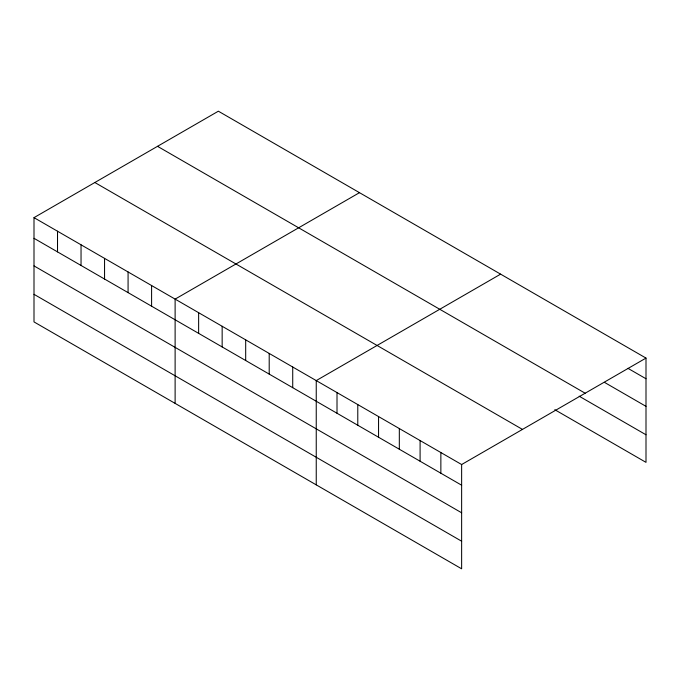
<?xml version="1.0" encoding="UTF-8"?>
<svg xmlns="http://www.w3.org/2000/svg" width="680" height="680" viewBox="0 0 680 680"><rect width="100%" height="100%" fill="white"/><g stroke="black" fill="none" stroke-linecap="round" stroke-linejoin="round"><path stroke-width="1.02" d="M34 217.643L461.635 464.534L461.635 568.803L34 321.912L34 217.643L218.365 111.197L646 358.088L646 462.358L554.787 409.7M359.482 192.669L175.117 299.115L175.117 403.385M500.608 274.15L316.243 380.587L316.243 484.857M461.635 464.534L646 358.088M627.938 368.33L646 378.76M604.461 382.364L646 406.351M157.522 146.328L585.157 393.219M579.173 396.194L646 434.775M94.843 182.512L522.478 429.411M34 238.306L461.635 485.206M34 265.897L461.635 512.788M34 294.321L461.635 541.212M440.861 452.54L440.861 473.212M420.096 440.546L420.096 461.219M399.322 428.561L399.322 449.225M378.556 416.568L378.556 437.231M357.782 404.575L357.782 425.247M337.008 392.581L337.008 413.253M292.723 367.013L292.723 387.676M269.203 353.43L269.203 374.102M245.684 339.855L245.684 360.519M222.156 326.273L222.156 346.945M198.636 312.698L198.636 333.361M151.597 285.532L151.597 306.204M128.078 271.957L128.078 292.629M104.558 258.375L104.558 279.047M81.039 244.8L81.039 265.464M57.52 231.217L57.52 251.889"/></g></svg>
